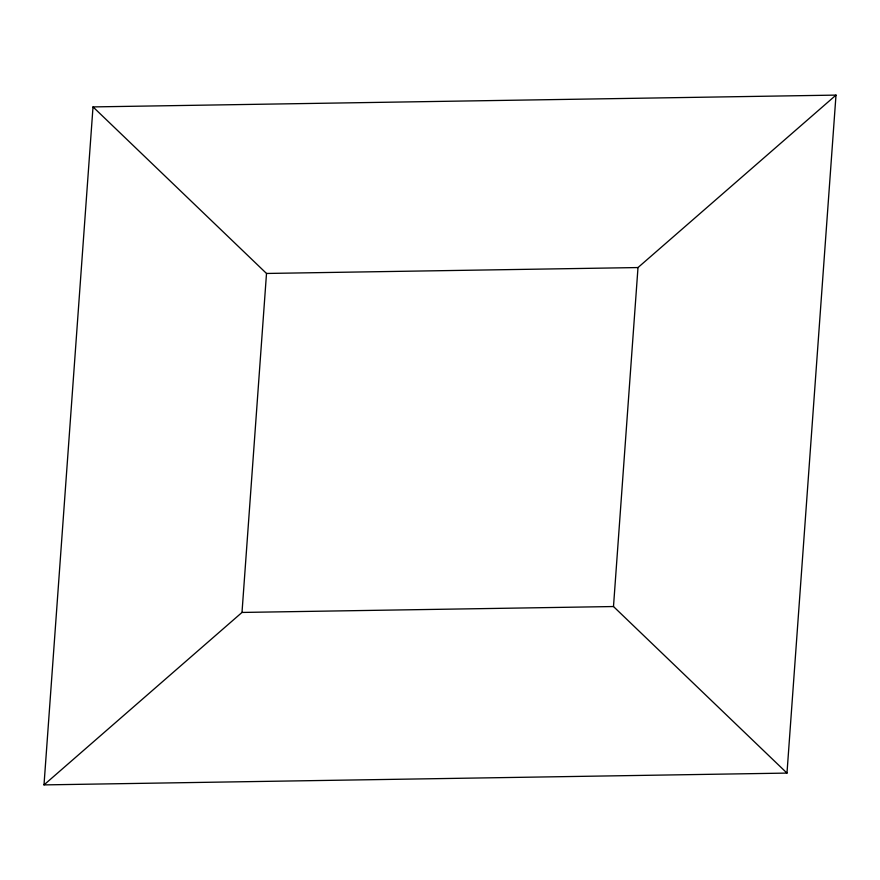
<?xml version="1.0" encoding="UTF-8"?>
<svg xmlns="http://www.w3.org/2000/svg" width="880" height="880" viewBox="0 0 880 880"><rect width="100%" height="100%" fill="white"/><g stroke="black" fill="none" stroke-linecap="round" stroke-linejoin="round"><path stroke-width="1.32" d="M44 784.894L93.016 106.909L836 95.106L786.984 773.091L44 784.894L242 612.447L613.492 606.54L786.984 773.091M242 612.447L266.508 273.46L93.016 106.909M613.492 606.54L638 267.553L836 95.106M266.508 273.46L638 267.553"/></g></svg>
